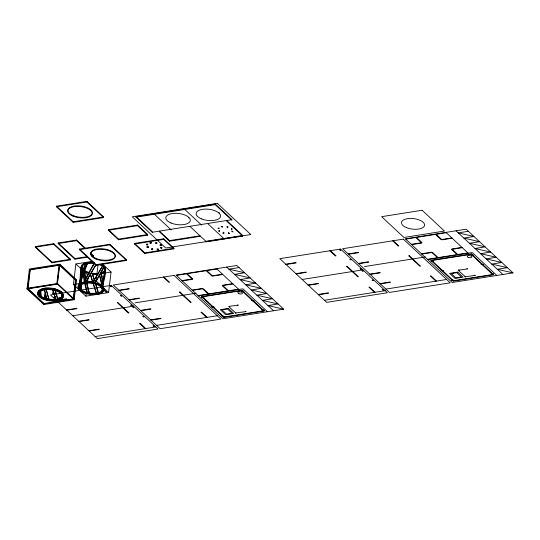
<?xml version="1.0" encoding="UTF-8"?>
<svg xmlns="http://www.w3.org/2000/svg" width="540" height="540" viewBox="0 0 540 540"><rect width="100%" height="100%" fill="white"/><g stroke="black" fill="none" stroke-linecap="round" stroke-linejoin="round"><path stroke-width="0.81" d="M103.343 287.543L103.147 282.906M80.555 283.223L80.568 281.846M224.053 309.434L227.462 308.988L232.031 313.247L230.04 313.571M229.979 313.693L226.564 314.111L221.994 309.852L223.999 309.528M453.384 273.152L456.786 272.707L461.363 276.973L459.371 277.29M459.311 277.412L455.895 277.837L451.319 273.571L453.323 273.247M79.846 281.752L80.406 273.409L81.641 265.896A12.326 5.616 6.9 0 1 85.327 263.588L86.009 263.803M80.521 276.001L80.703 271.822M62.093 294.617L62.006 296.17L62.728 296.102M81.209 274.529L81.499 270.398A87.008 86.576 -0.4 0 1 81.891 267.017L81.182 267.023A83.538 83.241 -13.3 0 0 80.811 270.432M80.656 279.086L80.73 277.709M80.831 276.332L81.648 269.474A87.095 85.725 64.9 0 1 82.249 266.132L81.641 265.896M231.809 231.505C234.731 232.531 231.869 231.282 231.883 230.891M27 288.941L29.41 269.001L59.792 264.195L76.525 279.794L74.115 299.734L43.733 304.54L27 288.941L57.382 284.135L59.792 264.195M30.28 269.838L28.019 288.542L57.179 283.925L59.447 265.221L30.28 269.838L29.943 269.528L27.682 288.225L44.415 303.824M35.248 247.192L35.323 246.578L53.757 243.662L70.49 259.261L70.416 259.882L51.982 262.791L35.248 247.192L53.683 244.276L70.416 259.882M43.733 304.54L43.808 303.925L27.074 288.326L57.456 283.52L74.189 299.12L43.808 303.925M44.516 298.08L45.083 293.402M44.793 297.641L45.212 294.165M45.124 297.986L45.549 294.476M56.444 206.786L56.518 206.172L86.9 201.366L103.633 216.965L103.558 217.586L73.177 222.392L56.444 206.786L86.825 201.98L103.558 217.586M53.683 244.276L53.757 243.662M51.982 262.791L52.056 262.177L35.323 246.578M87.547 257.168L74.878 259.173L58.145 243.574L58.219 242.953L76.646 240.044L85.61 248.4M60.71 292.498L61.58 292.923L61.81 292.349M61.385 291.85L61.58 292.923M73.177 222.392L73.251 221.771L56.518 206.172M84.942 248.454L76.572 240.658L76.646 240.044M74.878 259.173L74.952 258.559L58.219 242.953M102.141 263.702L111.064 272.025L108.581 292.572L85.894 296.163L73.4 284.513L75.89 263.966L92.9 261.272M73.258 298.822L75.499 280.274M79.394 249.683L79.468 249.068L109.85 244.262L126.583 259.862L126.508 260.483L96.127 265.288L79.394 249.683L109.775 244.876L126.508 260.483M73.582 299.214L75.843 280.51L59.11 264.911L56.849 283.615L74.115 299.734M86.825 201.98L86.9 201.366M85.894 296.163L86.69 289.589M87.19 285.478L88.081 278.08M92.158 256.439L93.305 256.257L93.38 255.643L90.396 252.855M96.127 265.288L96.201 264.668L79.468 249.068M108.581 292.572L96.086 280.928L98.078 264.485M108.344 230.276L108.419 229.662L137.585 225.052L147.737 234.515L147.656 235.13L118.496 239.74L108.344 230.276L137.511 225.666L147.656 235.13M109.775 244.876L109.85 244.262M118.496 239.74L118.571 239.126L108.419 229.662M152.732 232.787L135.999 217.188L136.073 216.574L215.264 204.046L231.998 219.645L152.806 232.173L136.073 216.574M134.548 244.013L134.622 243.398L163.789 238.788L163.715 239.402L134.548 244.013L144.659 253.442M137.511 225.666L137.585 225.052M154.501 213.658L154.427 214.272L171.16 229.871M199.908 236.392L169.526 241.198L169.607 240.584L159.455 231.12M173.941 248.251L173.867 248.866L144.7 253.476L144.774 252.862L173.941 248.251L163.829 238.822M184.882 208.852L184.808 209.466L201.542 225.065M188.716 217.971L188.798 217.357M231.923 220.259L215.19 204.66L215.264 204.046M219.098 213.165L219.173 212.551M219.078 228.555C217.64 227.003 217.613 230.033 219.139 227.968M219.625 230.965C216.776 230.087 220.212 232.726 219.699 230.351M222.237 227.063L222.311 226.442L221.164 226.638L222.176 227.07L222.608 226.827L222.291 226.496M223.594 232.808C220.941 233.098 225.437 234.245 223.668 232.187M224.329 238.376L224.255 238.991L208.19 224.012M227.286 227.286L227.347 226.638L226.834 226.773L227.286 227.286L228.211 227.084L227.414 226.645M228.697 233.024C231.383 233.429 226.962 234.299 228.71 232.416M231.248 229.129C232.963 227.624 232.119 230.81 231.323 228.508M104.207 276.109L104.477 273.362A87.089 56.741 18.3 0 0 104.558 271.087C106.137 274.732 104.085 280.253 102.938 284.31A83.464 46.953 -22.6 0 1 102.06 286.517L101.372 286.497A11.63 5.299 6.9 0 1 98.368 292.754L98.03 292.849L98.618 293.099A83.471 27.898 57.2 0 0 97.855 290.513L95.796 284.013M39.123 292.376L38.394 292.491L38.57 291.357M39.143 292.255L39.204 291.884M92.657 265.734L84.928 279.707A83.464 57.078 -76.7 0 0 83.538 282.778A12.326 5.616 6.9 0 1 85.705 282.339L85.826 282.676A11.63 5.299 6.9 0 1 100.028 285.417L100.717 285.37A83.471 39.272 -33.5 0 0 101.844 283.122L103.957 277.749L105.314 272.403A83.457 53.966 4.7 0 0 105.624 270.196L105.624 270.175A12.326 5.616 6.9 0 0 104.159 266.929L103.451 266.935A87.082 44.078 -32.2 0 1 102.418 269.204M103.916 277.925L104.072 277.013M39.616 291.391L38.975 291.384L39.15 290.642M103.538 279.734L103.734 278.829M103.316 280.638L102.215 284.263A87.041 49.66 -24.3 0 1 101.608 285.836M84.76 266.915L82.134 274.712L80.17 282.872A87.061 85.975 59.8 0 0 79.954 284.108M79.616 286.099L78.901 286.085L79.481 284.978L80.075 285.228M101.291 283.419L103.356 277.871L104.625 272.444A87.048 57.645 5.9 0 0 104.915 270.196L105.624 270.196M104.159 266.929L104.126 267.003A83.518 41.83 -30.5 0 1 103.12 269.156L96.626 280.51M43.943 288.623C43.808 289.771 42.599 289.238 43.362 288.367M59.866 291.843L60.541 291.114M85.415 280.091L92.887 266.072M102.438 269.197L96.14 280.712M45.428 288.866L45.596 287.982M94.311 263.061A12.326 5.616 6.9 0 0 87.527 263.088L87.48 263.189A83.518 53.696 -75.4 0 0 86.062 266.105L82.877 273.726L80.318 281.657A83.471 79.549 86.2 0 0 79.468 284.972M87.298 279.747L94.912 266.335M101.108 268.36L94.169 280.321M87.257 279.41L95.897 265.025M101.439 268.097L94.183 279.882M52.562 288.536L52.157 289.211L52.468 288.198M54.31 289.332L55.026 288.644M229.129 306.322L238.167 305.188M229.75 306.524L228.906 306.686L235.595 312.93L245.903 311.627M237.539 304.992L238.187 305.08M236.068 313.193L235.44 313.112M245.275 311.432L245.923 311.519M458.46 270.047L459.108 270.128M459.081 270.25L458.237 270.412L465.426 276.791M466.864 268.718L467.512 268.799M467.485 268.92L459.081 270.094M465.399 276.912L464.771 276.831M474.599 275.157L475.247 275.238M475.22 275.36L465.399 276.757M84.665 274.752A83.471 61.574 -87.7 0 1 84.098 271.418L84.51 271.168M90.342 273.456L89.951 273.699L92.86 282.818M102.296 266.051L102.688 265.808A12.326 5.616 6.9 0 0 99.394 264.256M79.886 285.93A83.464 76.153 -78.1 0 0 80.062 289.346A12.326 5.616 6.9 0 0 81.412 290.486L82.107 290.439A11.63 5.299 6.9 0 0 96.302 293.18L96.424 293.517A12.326 5.616 6.9 0 0 98.618 293.099M94.648 283.203L95.067 282.974L92.549 282.467L92.664 282.805M86.211 289.703A83.477 36.713 83.6 0 0 87.089 292.856L87.48 292.653A87.041 36.504 84.5 0 1 86.704 289.487M73.251 221.771L103.633 216.965M135.999 217.188L215.19 204.66M58.145 243.574L76.572 240.658M118.571 239.126L147.737 234.515M169.607 240.584L199.982 235.778M52.056 262.177L70.49 259.261M74.952 258.559L86.468 256.736M92.232 255.825L93.38 255.643M242.683 235.474L205.895 241.292L189.837 226.314M29.336 269.622L59.717 264.816L76.451 280.415L75.843 280.51M205.821 241.907L242.609 236.088M96.201 264.668L126.583 259.862M89.194 275.481L90.814 275.225M92.434 274.968L98.105 274.07M101.344 273.557L111.064 272.025M73.4 284.513L96.086 280.928M176.391 275.4L216.898 268.994M405.722 239.119L446.229 232.713M239.051 267.557L228.919 269.156L244.627 272.754L234.502 274.361L250.202 277.958L240.077 279.558L255.785 283.156L245.653 284.756L261.36 288.353L251.235 289.96L266.935 293.558L256.81 295.157L272.518 298.755L262.386 300.355L278.093 303.959L267.968 305.559L283.669 309.157L236.817 265.478L176.054 275.09L222.912 318.769L283.669 309.157M468.376 231.275L458.251 232.882L473.958 236.48L463.826 238.079L479.534 241.677L469.409 243.277L485.109 246.875L474.984 248.481L490.691 252.079L480.56 253.679L496.267 257.276L486.142 258.883L501.842 262.481L491.717 264.08L507.425 267.678L497.293 269.278L513 272.875L466.148 229.196L405.385 238.808L452.237 282.488L513 272.875M118.847 290.223L128.972 288.617L129.31 288.934L119.185 290.534M348.179 253.942L358.304 252.342L358.641 252.653L348.509 254.252M56.396 300.463L66.521 298.863L66.859 299.174L56.727 300.78M181.966 280.598L192.706 278.903L187.124 273.699M222.48 274.192L211.741 275.893L206.165 270.689M285.721 264.188L295.853 262.582L296.183 262.899L286.058 264.499M411.298 244.323L422.03 242.622L416.455 237.425M451.805 237.917L441.072 239.612L435.496 234.414M182.304 280.915L192.429 279.308L186.516 273.8M222.811 274.502L212.686 276.109L206.773 270.594M411.635 244.634L421.76 243.034L415.847 237.519M452.142 238.228L442.017 239.828L436.104 234.313M44.078 303.514L73.244 298.904M128.999 299.687L139.124 298.08L139.462 298.397L129.33 299.997M358.331 263.405L368.456 261.806L368.786 262.116L358.661 263.716M66.548 309.926L76.673 308.327L77.011 308.637L66.879 310.244M192.119 290.061L202.25 288.461L208.157 293.976M232.625 283.655L222.5 285.255L228.413 290.77M295.873 273.652L306.005 272.052L306.335 272.363L296.21 273.962M421.45 253.787L431.575 252.187L437.488 257.695M461.957 247.381L451.832 248.981L457.745 254.489M192.456 290.378L203.189 288.677L208.764 293.875M232.963 283.966L222.23 285.667L227.806 290.864M421.787 254.097L432.52 252.403L438.095 257.6M462.294 247.691L451.555 249.386L457.137 254.59M135.196 302.846L195.959 293.234M364.527 266.564L425.284 256.952M198.032 295.576L238.538 289.17M427.363 259.295L467.87 252.889M72.792 315.752L133.556 306.14M198.369 295.886L242.926 288.839L267.469 311.722M302.123 279.477L362.887 269.865M427.694 259.612L472.257 252.558L496.8 275.441M201.845 296.919L242.352 290.513M431.17 260.644L471.683 254.232M202.176 297.23L201.569 297.331L202.844 297.857M202.784 297.135L204.059 297.662L203.452 297.763M242.075 290.918L241.468 291.013L242.75 291.546M242.683 290.824L243.965 291.35L243.358 291.445M431.507 260.955L430.9 261.05L432.175 261.576M432.115 260.861L433.39 261.387L432.783 261.482M471.407 254.644L470.799 254.738L472.075 255.265M472.014 254.543L473.29 255.076L472.682 255.17M140.488 310.399L150.613 308.792L150.95 309.11L140.825 310.709M369.819 274.118L379.944 272.518L380.281 272.828L370.15 274.428M78.705 321.266L88.83 319.666L89.168 319.977L79.043 321.577M308.036 284.985L318.161 283.385L318.499 283.696L308.367 285.296M212.328 306.693L211.721 306.794L212.996 307.321M212.935 306.599L214.211 307.125L213.604 307.226M252.227 300.382L251.62 300.483L252.896 301.01M252.835 300.287L254.111 300.814L253.503 300.915M441.659 270.418L441.052 270.513L442.327 271.04M442.267 270.324L443.543 270.851L442.935 270.945M481.558 264.107L480.951 264.202L482.227 264.728M482.166 264.006L483.442 264.539L482.834 264.634M150.64 319.862L160.765 318.256L161.102 318.573L150.977 320.173M379.971 283.581L390.096 281.981L390.433 282.292L380.302 283.892M88.857 330.73L98.982 329.13L99.319 329.441L89.188 331.04M318.188 294.449L328.313 292.849L328.644 293.159L318.519 294.766M156.553 325.37L217.316 315.758M385.884 289.096L446.641 279.484M222.48 316.156L221.873 316.258L223.148 316.784M223.088 316.062L224.363 316.589L223.756 316.69M262.379 309.845L261.772 309.947L263.048 310.473M262.987 309.751L264.263 310.277L263.655 310.379M451.811 279.882L451.204 279.976L452.48 280.503M452.419 279.788L453.695 280.314L453.087 280.409M491.711 273.571L491.103 273.665L492.379 274.192M492.318 273.476L493.594 274.003L492.986 274.097M95.101 336.555L155.864 326.943M324.432 300.274L385.195 290.662M223.486 317.095L263.993 310.689M452.81 280.82L493.324 274.408M44.645 288.826L45.198 288.745A12.326 5.616 6.9 0 1 62.775 295.934A12.326 5.616 6.9 0 1 43.645 298.337A12.326 5.616 6.9 0 1 45.245 288.738M56.437 299.855L55.856 299.734L52.502 289.67M458.919 270.304L458.453 270.169M229.595 306.578L229.115 306.437M55.917 299.93L52.758 289.649M80.041 289.346L80.757 289.359A11.63 5.299 6.9 0 1 83.761 283.102L84.098 283.007L83.511 282.757M39.352 291.816C39.265 297.574 40.655 296.656 40.061 291.357M160.637 245.086L159.948 245.43L161.352 245.579L160.029 244.647L161.44 244.796L160.711 245.093M156.256 243.041C153.968 243.662 158.639 243.864 156.188 243.074C154.163 241.994 158.726 242.75 156.33 243.095M157.815 249.426C155.338 249.872 160.103 250.371 157.775 249.466M147.137 244.485L147.811 245.005L146.421 244.816L147.919 244.208L146.509 244.046L147.204 244.539M152.226 249.176L151.443 249.5L152.834 249.689L151.558 248.704L152.948 248.893L152.159 249.21M94.46 263.405L94.426 263.399A11.63 5.299 6.9 0 0 82.175 266.26A11.63 5.299 6.9 0 0 88.958 273.105M161.352 247.732C163.391 248.798 158.922 247.988 161.352 247.779C163.607 247.334 159.131 246.814 161.278 247.772M87.061 292.882L89.579 293.396L89.465 293.051M456.023 230.803L502.875 274.482M471.076 254.327L492.716 274.502M445.892 232.403L468.207 253.199M431.777 260.543L453.418 280.719M393.235 240.732L398.81 245.929L398.203 246.031L392.627 240.827M436.516 281.084L430.94 275.886L430.333 275.981L435.908 281.178M330.446 250.668L336.022 255.866L335.414 255.96L329.839 250.763M375.07 292.262L369.488 287.064L368.881 287.159L374.463 292.363M226.699 220.482L242.757 235.46L242.683 236.075L226.625 221.096M226.692 267.077L273.544 310.757M241.745 290.608L263.385 310.784M216.567 268.684L238.876 289.481M159.381 231.734L169.526 241.198M163.755 239.443L173.826 248.825M202.453 296.825L224.093 317M134.663 243.439L144.733 252.821M163.904 277.013L169.479 282.211L168.872 282.305L163.296 277.108M207.185 317.365L201.609 312.161L201.001 312.262L206.577 317.459M90.322 253.469L93.305 256.257M101.115 286.943L106.697 292.14L106.09 292.241L100.508 287.037M145.739 328.543L140.164 323.345L139.556 323.44L145.132 328.637M75.89 263.966L83.025 270.621M84.22 271.728L87.791 275.056M87.527 263.088L87.683 263.432A87.109 56.666 -77.3 0 0 86.292 266.443L80.858 281.927A87.035 83.16 81.4 0 0 80.514 283.264M93.258 283.993L95.553 290.831M94.257 279.45L93.467 277.101M55.242 290.284L58.111 299.504L57.524 299.255L56.585 295.792M94.338 280.274L93.245 276.764M93.4 283.682L95.513 290.493M93.035 282.508L91.213 276.5M54.931 290.243L56.531 295.596M95.398 283.696L97.369 290.358M88.628 290.358L86.461 282.697M88.621 290.129L86.312 281.084M86.184 289.73L84.598 283.163M45.954 289.109L49.073 299.801L46.177 289.116M86.663 289.528L85.185 283.021M102.013 276.129L102.775 280.051M85.516 278.755L84.692 274.738M44.125 289.737L46.555 299.295L46.973 299.059L44.746 289.757M101.79 283.79L100.055 276.723A83.518 24.476 59.5 0 0 99.542 274.961M85.752 278.458L85.016 274.475M84.321 281.826L82.998 273.679M101.365 283.48L99.826 276.385A87.082 27.668 59.7 0 0 99.562 275.346M84.679 280.368L83.687 273.638A87.075 73.049 -81.1 0 1 83.552 272.275M102.128 285.734L102.269 286.693M102.337 281.826L101.365 275.92A87.109 37.247 52.8 0 0 100.764 273.395M61.938 294.523C62.532 298.829 61.202 296.892 61.385 294.003M82.782 271.667L82.647 270.29A12.326 5.616 6.9 0 1 81.182 267.023M101.871 287.361L101.952 288.313A87.035 54.196 28.2 0 1 102.074 290.635L102.647 290.878L103.228 289.778L102.512 289.764A87.068 57.011 16.5 0 0 102.573 288.414M81.493 287.03L81.277 284.168M80.744 284.189L81 287.111A83.471 68.472 -84.3 0 0 81.392 290.493M40.243 290.756L40.905 296.892L41.33 296.663L40.784 290.75M102.566 284.681L102.62 286.733M81.209 282.798L81.122 280.044M80.568 284.6L80.595 285.977A87.041 78.624 -76.1 0 0 80.777 289.359M58.698 298.87A0.729 0.553 -47 0 1 59.535 298.06A0.729 0.553 -47 0 1 59.866 298.924M58.59 298.998A0.729 0.553 -47 0 1 58.577 298.053A0.729 0.553 -47 0 1 59.535 297.898A0.729 0.553 -47 0 1 59.285 298.89M55.492 297.803A0.729 0.553 -47 0 1 54.614 298.127A0.729 0.553 -47 0 1 54.479 297.31A0.729 0.553 -47 0 1 55.337 296.885M54.27 293.267A0.729 0.553 -47 0 1 53.487 293.841A0.729 0.553 -47 0 1 53.055 293.227A0.729 0.553 -47 0 1 53.757 292.545M53.939 292.957A0.729 0.553 -47 0 1 53.055 293.517A0.729 0.553 -47 0 1 52.792 292.714A0.729 0.553 -47 0 1 53.71 292.255M62.404 296.42A12.326 5.616 6.9 0 1 50.281 299.329A12.326 5.616 6.9 0 1 38.684 293.834M38.414 292.127A12.326 5.616 6.9 0 1 50.321 288.043A12.326 5.616 6.9 0 1 62.788 294.172M100.717 285.37A12.326 5.616 6.9 0 1 102.087 286.51M96.498 280.645A83.477 7.513 -54.5 0 1 94.946 283.102M92.455 282.71A83.464 6.527 -60 0 1 94.082 280.139M85.678 282.305A83.464 44.894 -72.4 0 1 87.23 279.376M78.901 286.085A83.471 82.735 61.9 0 1 79.475 282.697L81.425 274.577L84.112 266.706A83.531 64.665 -79.9 0 1 85.421 263.581M89.552 293.47A83.464 22.666 79.2 0 1 88.594 290.432M95.627 290.918A83.464 15.694 64.4 0 1 96.498 293.612M102.519 288.59A83.471 50.348 28.8 0 1 102.668 290.885M101.372 273.632A83.471 35.417 51.2 0 1 101.979 276.115M98.908 264.452A11.63 5.299 6.9 0 1 100.791 273.416L101.507 273.618A12.326 5.616 6.9 0 0 105.158 271.323M97.969 273.942A11.63 5.299 6.9 0 1 92.381 273.821L92.495 274.151A12.326 5.616 6.9 0 0 97.74 274.307M88.418 273.294A12.326 5.616 6.9 0 1 84.119 271.411M101.378 264.431A12.326 5.616 6.9 0 1 100.676 273.254M97.814 273.692A12.326 5.616 6.9 0 1 90.801 273.247M88.493 272.673A12.326 5.616 6.9 0 1 81.52 265.606A12.326 5.616 6.9 0 1 93.785 262.379M84.989 274.482A87.075 64.814 -85.6 0 1 84.483 271.175M91.24 276.453A87.102 26.089 81.3 0 1 90.369 273.409M102.735 265.788A83.464 32.366 -40 0 1 101.486 268.076M102.337 266.038A87.109 35.843 -40.2 0 1 101.156 268.346M92.65 265.856A83.538 16.754 -63.5 0 1 94.304 263.189M92.88 266.173A87.102 15.478 -64.2 0 1 94.453 263.507M93.467 277.202A83.471 12.44 75.9 0 1 92.489 274.246M84.773 266.922A87.048 66.197 -81.2 0 1 86.022 263.81M100.886 264.607A11.63 5.299 6.9 0 1 100.784 272.822M98.044 273.321A11.63 5.299 6.9 0 1 91.294 273.017M89.033 272.484A11.63 5.299 6.9 0 1 82.249 265.646A11.63 5.299 6.9 0 1 94.5 262.784M93.231 276.872A87.035 13.493 77.3 0 1 92.333 273.915M97.247 290.27A87.061 29.167 58.8 0 1 97.916 292.754M95.56 290.547A87.041 18.502 64.8 0 1 96.356 293.234M81.783 290.27A87.055 71.915 -81.8 0 1 81.446 287.044M84.179 283.068A87.061 58.117 -77.8 0 1 85.496 280.152M101.372 283.399A87.055 42.95 -33.5 0 1 100.379 285.586M95.965 280.915A87.041 7.54 -55.9 0 1 94.473 283.399M92.387 283.466A87.061 4.739 -60.6 0 1 93.866 281.009M89.411 293.186A87.061 24.226 80.7 0 1 88.56 290.257M94.993 266.166A87.089 2.882 -59.9 0 1 95.634 265.113M86.238 281.779A87.041 47.466 -74.1 0 1 87.278 279.727M147.029 247.367L148.48 247.556L147.029 247.367M147.109 246.746L148.554 246.942L147.109 246.746M149.931 243.034L151.166 243.419L151.288 243.027L150.012 242.386L151.45 242.541L149.958 242.966M157.106 249.041L158.558 249.23L157.106 249.041M217.33 203.344L132.266 216.803L165.733 248.002L250.796 234.542L217.33 203.344M422.138 210.256L381.632 216.662L403.94 237.465L444.447 231.053L422.138 210.256M111.247 285.343L50.483 294.955L97.335 338.634L158.099 329.022L111.247 285.343M174.029 275.407L113.272 285.019L160.124 328.698L220.88 319.086L174.029 275.407M340.571 249.062L279.815 258.674L326.666 302.353L387.423 292.741L340.571 249.062M403.36 239.132L342.596 248.744L389.448 292.424L450.212 282.812L403.36 239.132M110.903 286.126L110.295 286.22L111.571 286.747L110.903 286.126M340.227 249.845L339.62 249.946L340.902 250.472L340.227 249.845M121.055 295.589L120.447 295.684L121.723 296.21L121.055 295.589M350.379 259.308L349.772 259.409L351.054 259.936L350.379 259.308M179.969 291.985L179.361 292.086L190.519 302.481L191.126 302.387L179.969 291.985M409.3 255.71L408.692 255.805L419.843 266.207L420.451 266.105L409.3 255.71M117.848 302.542L117.241 302.636L128.399 313.038L129.006 312.944L117.848 302.542M347.18 266.267L346.572 266.362L357.73 276.764L358.337 276.662L347.18 266.267M131.207 305.053L130.599 305.147L131.875 305.681L131.207 305.053M360.531 268.778L359.924 268.873L361.199 269.399L360.531 268.778M133.211 306.923L132.604 307.024L133.88 307.55L133.211 306.923M362.543 270.648L361.935 270.743L363.211 271.269L362.543 270.648M242.015 290.203L201.508 296.609L223.816 317.405L264.33 311L242.015 290.203M471.346 253.922L430.839 260.327L453.148 281.131L493.655 274.718L471.346 253.922M143.363 316.386L142.756 316.487L144.031 317.014L143.363 316.386M372.695 280.112L372.087 280.206L373.363 280.733L372.695 280.112M228.386 308.414L220.286 309.697L225.639 314.685L233.739 313.403L228.386 308.414M457.718 272.133L449.611 273.416L454.97 278.411L463.07 277.128L457.718 272.133M153.515 325.856L152.908 325.951L154.184 326.477L153.515 325.856M382.846 289.575L382.232 289.67L383.515 290.196L382.846 289.575M171.146 223.054A12.326 5.616 6.9 0 0 190.282 220.651A12.326 5.616 6.9 0 0 172.753 213.455A12.326 5.616 6.9 0 0 171.146 223.054M201.454 218.869A12.326 5.616 6.9 0 0 220.583 216.459A12.326 5.616 6.9 0 0 203.06 209.263A12.326 5.616 6.9 0 0 201.454 218.869M73.089 216.189A12.326 5.616 6.9 0 0 92.225 213.779A12.326 5.616 6.9 0 0 74.695 206.591A12.326 5.616 6.9 0 0 73.089 216.189M73.163 215.575A12.326 5.616 6.9 0 0 92.3 213.165A12.326 5.616 6.9 0 0 74.77 205.97A12.326 5.616 6.9 0 0 73.163 215.575M96.039 259.085A12.326 5.616 6.9 0 0 115.175 256.675A12.326 5.616 6.9 0 0 97.645 249.487A12.326 5.616 6.9 0 0 96.039 259.085M96.113 258.471A12.326 5.616 6.9 0 0 115.25 256.061A12.326 5.616 6.9 0 0 97.72 248.866A12.326 5.616 6.9 0 0 96.113 258.471M54.763 297.803A0.729 0.553 -47 0 0 55.181 296.676A0.729 0.553 -47 0 0 54.081 297.135A0.729 0.553 -47 0 0 54.763 297.803M83.552 292.721A13.021 5.933 6.9 0 0 103.889 290.304A13.021 5.933 6.9 0 0 85.529 282.616A13.021 5.933 6.9 0 0 83.552 292.721M83.626 292.1A13.021 5.933 6.9 0 0 103.964 289.69A13.021 5.933 6.9 0 0 85.603 281.995A13.021 5.933 6.9 0 0 83.626 292.1M84.348 292.268A11.63 5.299 6.9 0 0 102.506 290.115A11.63 5.299 6.9 0 0 86.117 283.25A11.63 5.299 6.9 0 0 84.348 292.268M43.254 298.566A13.021 5.933 6.9 0 0 63.47 296.021A13.021 5.933 6.9 0 0 44.948 288.421A13.021 5.933 6.9 0 0 43.254 298.566M43.18 299.18A13.021 5.933 6.9 0 0 63.396 296.635A13.021 5.933 6.9 0 0 44.874 289.042A13.021 5.933 6.9 0 0 43.18 299.18M43.571 298.957A12.326 5.616 6.9 0 0 62.701 296.548A12.326 5.616 6.9 0 0 45.171 289.359A12.326 5.616 6.9 0 0 43.571 298.957M44.199 298.181A11.63 5.299 6.9 0 0 62.1 295.751A11.63 5.299 6.9 0 0 45.373 289.082A11.63 5.299 6.9 0 0 44.199 298.181M43.97 298.735A11.63 5.299 6.9 0 0 62.012 296.453A11.63 5.299 6.9 0 0 45.468 289.676A11.63 5.299 6.9 0 0 43.97 298.735M406.593 227.664A11.63 5.299 6.9 0 0 424.575 225.322A11.63 5.299 6.9 0 0 407.95 218.592A11.63 5.299 6.9 0 0 406.593 227.664M468.234 257.404A2.329 1.06 6.9 0 0 471.832 256.932A2.329 1.06 6.9 0 0 468.511 255.589A2.329 1.06 6.9 0 0 468.234 257.404M238.91 293.679A2.329 1.06 6.9 0 0 242.501 293.213A2.329 1.06 6.9 0 0 239.179 291.863A2.329 1.06 6.9 0 0 238.91 293.679"/></g></svg>
